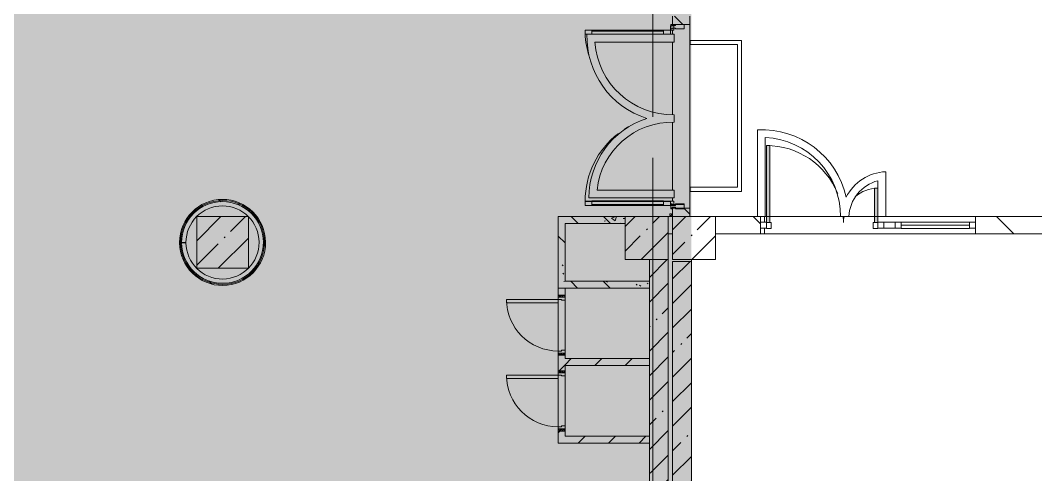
# Model space of a CAD drawing. Header units: millimetres. Extents: x -3238 to 193830, y -8553 to 29000.
# Drawn here: x 89917 to 101717, y 4902 to 10180 of the extents above; entities that cross this region are included whole.
import ezdxf

# ---------------------------------------------------------------- set-up
doc = ezdxf.new("R2010")
doc.units = ezdxf.units.MM
doc.linetypes.add('Осевая', pattern=[3175, 635, -476.25, 1587.5, -476.25])
doc.layers.add('A-DETL-GENF-5', color=7, linetype='Continuous', lineweight=9, true_color=0xc0c0c0, transparency=0.4)
for name, color, linetype, lineweight, true_color in [('A-DETL-GENF-6', 7, 'Continuous', 5, 0xe2e2e2), ('A-DETL-GENF-7', 7, 'Continuous', 5, 0xaaaaaa), ('A-DETL-GENF-8', 7, 'Continuous', 5, 0xb7b7b7), ('A-DOOR-2', 7, 'Continuous', 5, 0xaaaaaa), ('A-DOOR-3', 7, 'Continuous', 5, 0xe2e2e2), ('A-DOOR-4', 7, 'Continuous', 5, 0xb7b7b7), ('A-DOOR-FRAM-2', 7, 'Continuous', 5, 0xe2e2e2), ('A-DOOR-FRAM-3', 7, 'Continuous', 5, 0xaaaaaa), ('A-DOOR-FRAM-4', 7, 'Continuous', 5, 0xb7b7b7), ('A-FLOR-2', 7, 'Continuous', 5, 0xb7b7b7), ('A-FLOR-3', 7, 'Continuous', 5, 0xaaaaaa), ('A-GLAZ-CWMG-2', 7, 'Continuous', 5, 0x737373), ('A-WALL-4', 7, 'Continuous', 9, 0x737373), ('A-WALL-5', 7, 'Continuous', 5, 0x737373), ('I-WALL-4', 7, 'Continuous', 5, 0xe7e7e7), ('I-WALL-7', 7, 'Continuous', 5, 0x737373), ('I-WALL-8', 7, 'Continuous', 5, 0x787878), ('S-COLS-2', 7, 'Continuous', 5, 0x737373)]:
    doc.layers.add(name, color=color, linetype=linetype, lineweight=lineweight, true_color=true_color)
for name, color, linetype, lineweight in [('A-GLAZ-CURT-3', 7, 'Continuous', 5), ('A-GLAZ-CWMG-4', 7, 'Continuous', 5), ('I-WALL-6', 7, 'Continuous', 5), ('S-COLS-3', 7, 'Continuous', 5), ('Оси', 7, 'Continuous', 9), ('Оси-2', 7, 'Осевая', 9)]:
    doc.layers.add(name, color=color, linetype=linetype, lineweight=lineweight)
pattern_1 = [(45, (-38790, -7650), (-285.123, 285.123), []), (45, (-38504.88, -7650), (-285.123, 285.123), [504.031, -100.806, 16.764, -84.042])]
pattern_2 = [(45, (58957.15, 0), (-285.123, 285.123), []), (45, (59242.27, 0), (-285.123, 285.123), [504.031, -100.806, 16.764, -84.042])]
pattern_3 = [(135, (58957.15, 0), (-353.5534, -353.5534), [])]
pattern_4 = [(135, (58957.15, 0), (-377.171, -377.171), [533.4, -88.9, 17.78, -88.9]), (135, (58957.15, 376.94), (-377.171, -377.171), []), (50, (58957.15, 0), (637.6445, -55.7866), [66.675, -733.425]), (355, (58957.15, 0), (-123.349, 668.699), [53.34, -586.74]), (100.451, (59010.3, -4.65), (514.299, 612.908), [56.665, -623.315]), (46.184, (58957.15, 177.8), (948.776, -147.15), [100.012, -1100.137]), (96.636, (59036.2, 165.5), (830.91, 865.997), [84.998, -934.973]), (351.184, (58957.2, 177.8), (830.918, 865.988), [80.01, -880.11]), (21, (59046.05, 133.35), (530.6506, -357.928), [66.675, -733.425]), (326, (59046.05, 133.35), (216.308, 644.658), [53.34, -586.74]), (71.451, (59090.3, 103.5), (746.96, 286.724), [56.665, -623.315]), (37.5, (58957.15, 0), (10.8105, 295.9426), [16.764, -562.864, 16.764, -578.866, -588.962]), (37.5, (58957.15, 0), (10.8105, 295.9426), [-1175.258, 16.764, -572.198]), (7.5, (58957.15, 0), (233.8692, 350.6318), [16.764, -322.834, 16.764, -549.529, -224.472]), (7.5, (58957.15, 0), (233.8692, 350.6318), [-905.891, 16.764, -207.708]), (327.5, (58758.9, 0), (474.5678, -20.0513), [16.764, -205.486, 16.764, -676.656, -920.115]), (327.5, (58758.9, 0), (474.5678, -20.0513), [-915.67, 16.764, -903.351]), (317.5, (58670, 0), (518.452, 88.9934), [16.764, -272.161, 16.764, -443.738, -653.415]), (317.5, (58670, 0), (518.452, 88.9934), [-749.427, 16.764, -636.651])]
pattern_5 = [(45, (58957.15, 0), (-176.7767, 176.7767), [])]
pattern_6 = [(135, (1951.41, 104.685), (-14.14214, -14.14214), []), (225, (1951.41, 104.685), (14.14214, -14.14214), [])]
pattern_7 = [(45, (-171.384, 104.685), (-14.1421, 14.1421), []), (135, (-171.384, 104.685), (-14.1421, -14.1421), [])]
pattern_8 = [(45, (58957.15, 0), (-530.33, 530.33), []), (135, (58957.15, 0), (-530.33, -530.33), [])]

# ---------------------------------------------------------------- blocks, each defined once
blk = doc.blocks.new('BSC_Колонна _Прямоугольная - 500х500-23286270-2_3_1_птичка')
at = {"layer": 'S-COLS-3'}
h = blk.add_hatch(dxfattribs=at)
h.set_pattern_fill('FP_133', color=256, style=0, pattern_type=2)
h.set_pattern_definition(pattern_1)
h.paths.add_polyline_path([(-30, -250), (-30, 250), (-250, 250), (-250, -250)])
h = blk.add_hatch(dxfattribs=at)
h.set_pattern_fill('FP_133', color=256, style=0, pattern_type=2)
h.set_pattern_definition(pattern_1)
h.paths.add_polyline_path([(-30, -250), (250, -250), (250, 250), (-30, 250), (-30, -232)])
at = {"layer": 'S-COLS-2'}
for p, q in [((-30, 250), (-250, 250)), ((-250, 250), (-250, -250)), ((-250, -250), (-30, -250))]:
    blk.add_line(p, q, dxfattribs=at)
at = {"layer": 'S-COLS-3'}
for p, q in [((250, 250), (-30, 250)), ((250, -250), (250, 250)), ((-30, -250), (250, -250))]:
    blk.add_line(p, q, dxfattribs=at)
blk = doc.blocks.new('BSC_Колонна _Прямоугольная - 600х600-V155-2_3_1_птичка')
at = {"layer": 'S-COLS-3'}
h = blk.add_hatch(dxfattribs=at)
h.set_pattern_fill('FP_177', color=256, style=0, pattern_type=2)
h.set_pattern_definition([(45, (-33310, -7600), (-285.123, 285.123), []), (45, (-33024.88, -7600), (-285.123, 285.123), [504.031, -100.806, 16.764, -84.042])])
h.paths.add_polyline_path([(-300, -300), (300, -300), (300, 300), (-300, 300), (-300, -182)])
at = {"layer": 'S-COLS-2'}
for p, q in [((300, 300), (-300, 300)), ((-300, 300), (-300, -300)), ((300, -300), (300, 300)), ((-300, -300), (300, -300))]:
    blk.add_line(p, q, dxfattribs=at)
blk = doc.blocks.new('BSC_Колонна _Прямоугольная - 500х500-V199-2_3_1_птичка')
at = {"layer": 'S-COLS-3'}
h = blk.add_hatch(dxfattribs=at)
h.set_pattern_fill('FP_211', color=256, style=0, pattern_type=2)
h.set_pattern_definition([(45, (-38240, -7650), (-285.123, 285.123), []), (45, (-37954.88, -7650), (-285.123, 285.123), [504.031, -100.806, 16.764, -84.042])])
h.paths.add_polyline_path([(-250, -250), (250, -250), (250, 250), (-250, 250)])
at = {"layer": 'S-COLS-2'}
for p, q in [((250, 250), (-250, 250)), ((-250, 250), (-250, -250)), ((250, -250), (250, 250)), ((-250, -250), (250, -250))]:
    blk.add_line(p, q, dxfattribs=at)
blk = doc.blocks.new('110_Дверь_СКБ_1Ст - д-18 700x2100h_Технический шкаф ЭОМ и СС-21511926-2_3_1_птичка')
at = {"layer": 'A-DOOR-2'}
h = blk.add_hatch(dxfattribs=at)
h.set_pattern_fill('FP_65', color=256, style=0, pattern_type=2)
h.set_pattern_definition(pattern_6)
h.paths.add_polyline_path([(337.5, -40), (362.5, -40), (362.5, 40), (337.5, 40)])
at = {"layer": 'A-DOOR-3'}
h = blk.add_hatch(color=256, dxfattribs=at)
h.paths.add_polyline_path([(-312.5, -40), (-277.5, -40), (-277.5, 0), (-287.5, 0), (-287.5, 40), (-312.5, 40)])
h.paths.add_polyline_path([(302.5, 0), (302.5, -40), (337.5, -40), (337.5, 40), (312.5, 40), (312.5, 0)])
at = {"layer": 'A-DOOR-FRAM-2'}
blk.add_hatch(color=256, dxfattribs=at).paths.add_polyline_path([(272.5, 640), (272.5, 40), (312.5, 40), (312.5, 640)])
at = {"layer": 'A-DOOR-FRAM-3'}
h = blk.add_hatch(dxfattribs=at)
h.set_pattern_fill('FP_66', color=256, style=0, pattern_type=2)
h.set_pattern_definition(pattern_7)
h.paths.add_polyline_path([(-337.5, -40), (-312.5, -40), (-312.5, 40), (-337.5, 40)])
at = {"layer": 'A-DOOR-4'}
for p, q in [((312.5, 640), (272.5, 640)), ((272.5, 640), (272.5, 40)), ((312.5, 40), (312.5, 640)), ((272.5, 40), (312.5, 40))]:
    blk.add_line(p, q, dxfattribs=at)
blk.add_arc((312.5, 40), 600, 90, 180, dxfattribs=at)
at = {"layer": 'A-DOOR-FRAM-4'}
for p, q in [((-312.5, 40), (-337.5, 40)), ((-337.5, 40), (-337.5, -40)), ((-287.5, 40), (-312.5, 40)), ((-312.5, 40), (-312.5, -40)), ((-312.5, -40), (-312.5, 40)), ((-287.5, 0), (-287.5, 40)), ((-287.5, 40), (272.5, 40)), ((312.5, 40), (312.5, 0)), ((337.5, 40), (312.5, 40)), ((337.5, -40), (337.5, 40)), ((362.5, 40), (337.5, 40)), ((337.5, 40), (337.5, -40)), ((362.5, -40), (362.5, 40)), ((-337.5, -40), (-312.5, -40)), ((-312.5, -40), (-277.5, -40)), ((-277.5, 0), (-287.5, 0)), ((-277.5, -40), (-277.5, 0)), ((302.5, -40), (-277.5, -40)), ((312.5, 0), (302.5, 0)), ((302.5, 0), (302.5, -40)), ((302.5, -40), (337.5, -40)), ((337.5, -40), (362.5, -40))]:
    blk.add_line(p, q, dxfattribs=at)
blk = doc.blocks.new('110_Дверь_СКБ_1Ст - д-18 700x2100h_Технический шкаф ЭОМ и СС-V211-2_3_1_птичка')
at = {"layer": 'A-DOOR-2'}
h = blk.add_hatch(dxfattribs=at)
h.set_pattern_fill('FP_65', color=256, style=0, pattern_type=2)
h.set_pattern_definition(pattern_6)
h.paths.add_polyline_path([(337.5, 40), (337.5, -40), (362.5, -40), (362.5, 40)])
at = {"layer": 'A-DOOR-3'}
h = blk.add_hatch(color=256, dxfattribs=at)
h.paths.add_polyline_path([(-312.5, -40), (-277.5, -40), (-277.5, 0), (-287.5, 0), (-287.5, 40), (-312.5, 40)])
h.paths.add_polyline_path([(302.5, 0), (302.5, -40), (337.5, -34.6), (337.5, 40), (312.5, 40), (312.5, 0)])
at = {"layer": 'A-DOOR-FRAM-2'}
blk.add_hatch(color=256, dxfattribs=at).paths.add_polyline_path([(272.5, 640), (272.5, 40), (312.5, 40), (312.5, 640)])
at = {"layer": 'A-DOOR-FRAM-3'}
h = blk.add_hatch(dxfattribs=at)
h.set_pattern_fill('FP_66', color=256, style=0, pattern_type=2)
h.set_pattern_definition(pattern_7)
h.paths.add_polyline_path([(-337.5, -40), (-312.5, -40), (-312.5, 40), (-337.5, 40)])
at = {"layer": 'A-DOOR-4'}
for p, q in [((312.5, 640), (272.5, 640)), ((272.5, 640), (272.5, 40)), ((312.5, 40), (312.5, 640)), ((272.5, 40), (312.5, 40))]:
    blk.add_line(p, q, dxfattribs=at)
blk.add_arc((312.5, 40), 600, 90, 180, dxfattribs=at)
at = {"layer": 'A-DOOR-FRAM-4'}
for p, q in [((-312.5, 40), (-337.5, 40)), ((-337.5, 40), (-337.5, -40)), ((-287.5, 40), (-312.5, 40)), ((-312.5, 40), (-312.5, -40)), ((-312.5, -40), (-312.5, 40)), ((-287.5, 0), (-287.5, 40)), ((-287.5, 40), (272.5, 40)), ((312.5, 40), (312.5, 0)), ((337.5, 40), (312.5, 40)), ((337.5, -34.6), (337.5, 40)), ((362.5, 40), (337.5, 40)), ((337.5, 40), (337.5, -34.6)), ((362.5, -40), (362.5, 40)), ((-337.5, -40), (-312.5, -40)), ((-312.5, -40), (-277.5, -40)), ((-277.5, 0), (-287.5, 0)), ((-277.5, -40), (-277.5, 0)), ((302.5, -40), (-277.5, -40)), ((312.5, 0), (302.5, 0)), ((302.5, 0), (302.5, -40)), ((302.5, -40), (337.5, -40)), ((337.5, -40), (362.5, -40))]:
    blk.add_line(p, q, dxfattribs=at)
blk = doc.blocks.new('Прямоугольный импост - Импост структурный с накладкой - 160мм Темный-31239214-2_3_1_птичка')
at = {"layer": 'A-GLAZ-CWMG-2'}
for p, q in [((-50, 0), (-50, 17)), ((-50, 17), (0, 17)), ((-40, 0), (-50, 0)), ((-40, -40), (-40, 0)), ((0, 0), (-10, 0)), ((-10, 0), (-10, -40)), ((0, 17), (0, 0)), ((-50, -140), (-50, -40)), ((-50, -40), (-40, -40)), ((-10, -40), (0, -40)), ((0, -40), (0, -140)), ((0, -140), (-50, -140))]:
    blk.add_line(p, q, dxfattribs=at)
blk = doc.blocks.new('Дверь_Витражная_остекление_ - ДВН_ДАО_Главный вход_1800 в свету 5-32258809-2_3_1_птичка')
at = {"layer": 'A-DETL-GENF-6'}
for points in [[(-947.5, -56), (-947.5, -20), (-992.5, -20), (-992.5, -1012.5), (-947.5, -1012.5)], [(1042.5, -20), (997.5, -20), (997.5, -1012.5), (1042.5, -1012.5)]]:
    blk.add_hatch(color=256, dxfattribs=at).paths.add_polyline_path(points)
at = {"layer": 'A-DETL-GENF-8'}
for p, q in [((-947.5, -20), (-992.5, -20)), ((-992.5, -1012.5), (-992.5, -20)), ((-947.5, -20), (-992.5, -20)), ((-992.5, -20), (-992.5, -1012.5)), ((-992.5, -100), (-947.5, -100)), ((-982.5, -932.5), (-982.5, -100)), ((-947.5, -1012.5), (-947.5, -20)), ((-947.5, -1012.5), (-947.5, -20)), ((988.5, -932.5), (988.5, -100)), ((997.5, -1012.5), (997.5, -20)), ((997.5, -20), (997.5, -1012.5)), ((1042.5, -100), (997.5, -100)), ((1032.5, -932.5), (1032.5, -100)), ((1042.5, -1012.5), (1042.5, -20)), ((1042.5, -1012.5), (1042.5, -20)), ((-992.5, -932.5), (-947.5, -932.5)), ((1042.5, -932.5), (997.5, -932.5)), ((-992.5, -1012.5), (-947.5, -1012.5)), ((-992.5, -1012.5), (-947.5, -1012.5)), ((1042.5, -1012.5), (997.5, -1012.5)), ((997.5, -1012.5), (1042.5, -1012.5))]:
    blk.add_line(p, q, dxfattribs=at)
at = {"layer": 'A-DOOR-4'}
for p, q in [((-1042.5, 20), (-992.5, 20)), ((-1042.5, -20), (-1042.5, 20)), ((-992.5, 20), (-992.5, -20)), ((992.5, 20), (1042.5, 20)), ((992.5, -20), (992.5, 20)), ((1042.5, 20), (1042.5, -20)), ((-992.5, -20), (-1042.5, -20)), ((-992.5, -1012.5), (-992.5, -20)), ((992.5, -1012.5), (992.5, -20)), ((1042.5, -20), (992.5, -20))]:
    blk.add_line(p, q, dxfattribs=at)
for centre, start, end in [((992.5, -20), 209.21115, 212.8228), ((992.5, -20), 217.57984, 270), ((-992.5, -20), 270, 286.54233)]:
    blk.add_arc(centre, 992.5, start, end, dxfattribs=at)
blk = doc.blocks.new('Прямоугольный импост - Импост структурный с накладкой - 160мм Темный-31915521-2_3_1_птичка')
at = {"layer": 'A-GLAZ-CWMG-2'}
for p, q in [((-25, 0), (-25, 17)), ((-25, 17), (25, 17)), ((-15, 0), (-25, 0)), ((-15, -40), (-15, 0)), ((25, 0), (15, 0)), ((15, 0), (15, -40)), ((25, 17), (25, 0)), ((-25, -140), (-25, -40)), ((-25, -40), (-15, -40)), ((15, -40), (25, -40)), ((25, -40), (25, -140)), ((25, -140), (-25, -140))]:
    blk.add_line(p, q, dxfattribs=at)
blk = doc.blocks.new('Прямоугольный импост - Импост структурный с накладкой - 160мм Темный-31239248-2_3_1_птичка')
at = {"layer": 'A-GLAZ-CWMG-2'}
for p, q in [((0, 17), (-50, 17)), ((-50, 17), (-50, 0)), ((-50, 0), (-40, 0)), ((-40, 0), (-40, -40)), ((-10, -40), (-10, 0)), ((-10, 0), (0, 0)), ((0, 0), (0, 17)), ((-40, -40), (-50, -40)), ((-50, -40), (-50, -140)), ((0, -40), (-10, -40)), ((0, -140), (0, -40)), ((-50, -140), (0, -140))]:
    blk.add_line(p, q, dxfattribs=at)
blk = doc.blocks.new('Прямоугольный импост - 50 x 70 мм-V272-2_3_1_птичка')
at = {"layer": 'A-GLAZ-CWMG-4'}
for p, q in [((-70, 35), (0, 35)), ((-70, -35), (-70, 35)), ((0, 35), (0, -35)), ((0, -35), (-70, -35))]:
    blk.add_line(p, q, dxfattribs=at)
blk = doc.blocks.new('Дверь_Витражная_остекление_ - ДВН_ДАО_Главный вход_1200 в свету-V273-2_3_1_птичка')
at = {"layer": 'A-DOOR-3'}
for points in [[(-647.5, 30), (-607.5, 35), (-607.5, 925), (-647.5, 925), (-647.5, 35)], [(607.5, 30), (647.5, 35), (647.5, 430), (607.5, 430), (607.5, 35)]]:
    blk.add_hatch(color=256, dxfattribs=at).paths.add_polyline_path(points)
at = {"layer": 'A-DETL-GENF-7'}
for p, q in [((-607.5, 925), (-647.5, 925)), ((-647.5, 925), (-647.5, 35)), ((-607.5, 30), (-607.5, 925)), ((647.5, 430), (607.5, 430)), ((607.5, 430), (607.5, 30)), ((647.5, 35), (647.5, 430)), ((-647.5, 30), (-607.5, 30)), ((-592.5, 30), (-647.5, 30)), ((-592.5, -40), (-592.5, 30)), ((592.5, -40), (592.5, 30)), ((592.5, 30), (647.5, 30)), ((607.5, 30), (647.5, 30)), ((-647.5, -40), (-592.5, -40)), ((647.5, -40), (592.5, -40))]:
    blk.add_line(p, q, dxfattribs=at)
at = {"layer": 'A-DOOR-2'}
for p, q in [((-647.5, 925), (-647.5, 35)), ((647.5, 430), (647.5, 35))]:
    blk.add_line(p, q, dxfattribs=at)
for centre, radius, start, end in [((-647.5, 30), 895, 22.29231, 90), ((647.5, 30), 400, 90, 131.44756), ((-647.5, 30), 895, 360, 4.55581), ((647.5, 30), 400, 169.71082, 180)]:
    blk.add_arc(centre, radius, start, end, dxfattribs=at)
blk = doc.blocks.new('Системная панель - Стемалит - 40мм-V274-2_3_1_птичка')
at = {"layer": 'A-GLAZ-CURT-3'}
for p, q in [((65, 35), (-65, 35)), ((-65, 35), (-65, -35)), ((65, -35), (65, 35)), ((-65, -35), (65, -35))]:
    blk.add_line(p, q, dxfattribs=at)
blk = doc.blocks.new('Прямоугольный импост - 50 x 70 мм-V275-2_3_1_птичка')
at = {"layer": 'A-GLAZ-CWMG-4'}
for p, q in [((-35, 35), (35, 35)), ((-35, -35), (-35, 35)), ((35, 35), (35, -35)), ((35, -35), (-35, -35))]:
    blk.add_line(p, q, dxfattribs=at)
blk = doc.blocks.new('Прямоугольный импост - 50 x 70 мм-V276-2_3_1_птичка')
at = {"layer": 'A-GLAZ-CWMG-4'}
for p, q in [((0, 35), (-70, 35)), ((-70, 35), (-70, -35)), ((0, -35), (0, 35)), ((-70, -35), (0, -35))]:
    blk.add_line(p, q, dxfattribs=at)
blk = doc.blocks.new('Системная панель - Стекло - 40мм-V277-2_3_1_птичка')
at = {"layer": 'A-GLAZ-CURT-3'}
for p, q in [((397.5, 0), (-397.5, 0)), ((-397.5, 0), (-397.5, -40)), ((397.5, -40), (397.5, 0)), ((-397.5, -40), (397.5, -40))]:
    blk.add_line(p, q, dxfattribs=at)
blk = doc.blocks.new('Прямоугольный импост - 50 x 70 мм-V278-2_3_1_птичка')
at = {"layer": 'A-GLAZ-CWMG-4'}
for p, q in [((-35, 35), (35, 35)), ((-35, -35), (-35, 35)), ((35, 35), (35, -35)), ((35, -35), (-35, -35))]:
    blk.add_line(p, q, dxfattribs=at)
blk = doc.blocks.new('Прямоугольный импост - 50 x 70 мм-V279-2_3_1_птичка')
at = {"layer": 'A-GLAZ-CWMG-4'}
blk.add_line((41991, 7835), (41196, 7835), dxfattribs=at)

msp = doc.modelspace()

# ---------------------------------------------------------------- hatches: boundary and pattern name
at = {"layer": 'A-DETL-GENF-5'}
msp.add_hatch(color=256, dxfattribs=at).paths.add_polyline_path([(94364, -280), (97717.2, -280), (97717.2, 23777.7), (92817.2, 23777.7), (92817.2, 27350), (62809.2, 27350), (62809.2, 15358), (58689.2, 15358), (58689.2, -280), (92282, -280)])
at = {"layer": 'I-WALL-4'}
msp.add_hatch(color=256, dxfattribs=at).paths.add_polyline_path([(92289.3, 7125.5), (92365, 7135.2), (92438.2, 7156.9), (92507, 7190), (92569.6, 7233.7), (92624.4, 7286.9), (92669.9, 7348.2), (92705.8, 7418.3), (92728.9, 7488.5), (92740.8, 7563.9), (92740.4, 7640.2), (92727.9, 7715.5), (92703.4, 7787.8), (92667.7, 7855.3), (92621.7, 7916.2), (92566.4, 7968.9), (92503.5, 8012), (92434.4, 8044.6), (92361, 8065.6), (92282, 8074.5), (92209, 8071.4), (92134.2, 8056), (92062.9, 8028.8), (91996.8, 7990.6), (91937.7, 7942.2), (91887.2, 7885), (91846.4, 7820.5), (91816.5, 7750.2), (91798.3, 7676.1), (91792.2, 7600), (91842.2, 7600), (91848.2, 7671.7), (91866.4, 7741.4), (91896, 7807), (91936.2, 7866.7), (91986, 7918.7), (92043.8, 7961.6), (92108, 7994.1), (92176.8, 8015.3), (92282, 8023.2), (92320.2, 8021.7), (92390.6, 8006.7), (92457.4, 7980), (92518.8, 7942.5), (92573, 7895.1), (92618.4, 7839.2), (92653.8, 7776.5), (92678, 7708.7), (92690.5, 7637.8), (92690.8, 7565.8), (92678.9, 7494.8), (92650.6, 7418.3), (92620.5, 7363.8), (92567, 7300), (92521.8, 7259.7), (92460.7, 7221.6), (92394, 7194.4), (92323.8, 7178.8), (92251.9, 7175.3), (92180.4, 7183.9), (92111.4, 7204.6), (92046.9, 7236.5), (91967.2, 7301.1), (91938.5, 7330.5), (91884.6, 7418.3), (91867.6, 7455.2), (91848.9, 7524.7), (91842.2, 7596.4), (91792.2, 7595.9), (91799, 7519.9), (91829.9, 7418.3), (91848.3, 7375.9), (91889.6, 7311.7), (91940.7, 7255), (92000.2, 7207.1), (92066.5, 7169.4), (92138.1, 7142.9), (92213, 7128.1), (92282, 7125.8)])
at = {"layer": 'I-WALL-6'}
h = msp.add_hatch(dxfattribs=at)
h.set_pattern_fill('FP_162', color=256, style=0, pattern_type=2)
h.set_pattern_definition(pattern_3)
h.paths.add_polyline_path([(97497.2, 7900), (97697.2, 7900), (97697.2, 8000), (97497.2, 8000)])
h.paths.add_polyline_path([(97697.2, 10130), (97697.2, 10230), (97497.2, 10230), (97497.2, 10130)])
h = msp.add_hatch(dxfattribs=at)
h.set_pattern_fill('FP_255', color=256, style=0, pattern_type=2)
h.set_pattern_definition(pattern_8)
h.paths.add_polyline_path([(92270.4, 7100), (92348.4, 7106.7), (92424.5, 7125.4), (92496.7, 7155.8), (92563.3, 7197.1), (92622.6, 7248.3), (92673.2, 7308.2), (92713.8, 7375.2), (92743.4, 7447.7), (92761.3, 7524), (92767.1, 7602.1), (92760.7, 7680.2), (92742.1, 7756.3), (92711.8, 7828.6), (92670.6, 7895.3), (92619.6, 7954.7), (92552.2, 8010), (92492.9, 8046.1), (92420.4, 8075.9), (92344.2, 8094), (92266.1, 8100), (92188, 8093.7), (92111.8, 8075.3), (92039.5, 8045.2), (91972.7, 8004.1), (91913.2, 7953.2), (91862.4, 7893.5), (91821.5, 7826.7), (91791.6, 7754.3), (91773.3, 7678.1), (91767.2, 7600), (91779.7, 7600), (91785.9, 7678.1), (91804.7, 7754.2), (91835.3, 7826.3), (91877.2, 7892.5), (91929.1, 7951.2), (92005.6, 8010), (92057.5, 8040.1), (92130.7, 8068), (92207.4, 8083.8), (92285.7, 8087.1), (92363.5, 8077.9), (92438.8, 8056.3), (92528.4, 8010), (92574.3, 7978.6), (92631, 7924.5), (92678.3, 7862), (92714.9, 7792.8), (92740, 7718.5), (92752.9, 7641.3), (92753.2, 7562.9), (92741, 7485.5), (92716.6, 7411.1), (92680.5, 7341.5), (92633.8, 7278.7), (92577.5, 7224.1), (92513.3, 7179.2), (92442.7, 7145.2), (92367.6, 7123), (92282, 7113.3), (92211.6, 7115.7), (92134.7, 7130.8), (92061.3, 7158.1), (91993.1, 7196.8), (91932.1, 7245.9), (91879.7, 7304.1), (91837.3, 7370), (91806, 7441.9), (91786.6, 7517.8), (91779.7, 7595.8), (91767.2, 7595.7), (91774, 7517.7), (91802.8, 7418.3), (91823.5, 7369.5), (91864.9, 7303), (91916.3, 7243.8), (91976.2, 7193.4), (92043.3, 7152.9), (92115.9, 7123.4), (92192.2, 7105.6)])
h = msp.add_hatch(dxfattribs=at)
h.set_pattern_fill('FP_255', color=256, style=0, pattern_type=2)
h.set_pattern_definition(pattern_8)
h.paths.add_polyline_path([(92289.9, 7113), (92367.6, 7123), (92442.7, 7145.2), (92513.3, 7179.2), (92577.5, 7224.1), (92633.8, 7278.7), (92680.5, 7341.5), (92718.9, 7418.3), (92741, 7485.5), (92753.2, 7562.9), (92752.9, 7641.3), (92740, 7718.5), (92714.9, 7792.8), (92678.3, 7862), (92631, 7924.5), (92574.3, 7978.6), (92509.7, 8022.9), (92438.8, 8056.3), (92363.5, 8077.9), (92282, 8087), (92207.4, 8083.8), (92130.7, 8068), (92057.5, 8040.1), (91989.7, 8000.8), (91929.1, 7951.2), (91877.2, 7892.5), (91835.3, 7826.3), (91804.7, 7754.2), (91785.9, 7678.1), (91779.7, 7600), (91792.2, 7600), (91798.3, 7676.1), (91816.5, 7750.2), (91846.4, 7820.5), (91887.2, 7885), (91937.7, 7942.2), (91996.8, 7990.6), (92062.9, 8028.8), (92134.2, 8056), (92209, 8071.4), (92285.2, 8074.7), (92361, 8065.6), (92434.4, 8044.6), (92506.4, 8010), (92566.4, 7968.9), (92621.7, 7916.2), (92667.7, 7855.3), (92703.4, 7787.8), (92727.9, 7715.5), (92740.4, 7640.2), (92740.8, 7563.9), (92728.9, 7488.5), (92705, 7415.9), (92669.9, 7348.2), (92624.4, 7286.9), (92569.6, 7233.7), (92507, 7190), (92438.2, 7156.9), (92365, 7135.2), (92282, 7125.8), (92213, 7128.1), (92138.1, 7142.9), (92066.5, 7169.4), (92000.2, 7207.1), (91940.7, 7255), (91889.6, 7311.7), (91848.3, 7375.9), (91817.8, 7445.9), (91799, 7519.9), (91792.2, 7595.9), (91779.7, 7595.8), (91786.6, 7517.8), (91816.3, 7418.3), (91837.3, 7370), (91879.7, 7304.1), (91932.1, 7245.9), (91993.1, 7196.8), (92061.3, 7158.1), (92134.7, 7130.8), (92211.6, 7115.7), (92282, 7113.3)])
h = msp.add_hatch(dxfattribs=at)
h.set_pattern_fill('FP_162', color=256, style=0, pattern_type=2)
h.set_pattern_definition(pattern_3)
h.paths.add_polyline_path([(97497.2, 7700), (97497.2, 7900), (97447.2, 7900), (97447.2, 7700), (97486.9, 7700)])
h = msp.add_hatch(dxfattribs=at)
h.set_pattern_fill('FP_162', color=256, style=0, pattern_type=2)
h.set_pattern_definition(pattern_3)
h.paths.add_polyline_path([(101867.2, 7700), (101867.2, 7900), (101018.2, 7900), (101018.2, 7700)])
h.paths.add_polyline_path([(98007.4, 7700), (98518.2, 7700), (98518.2, 7900), (97997.2, 7900), (97997.2, 7700)])
h = msp.add_hatch(dxfattribs=at)
h.set_pattern_fill('FP_159', color=256, style=0, pattern_type=2)
h.set_pattern_definition(pattern_2)
h.paths.add_polyline_path([(97227.2, 400), (97447.2, 400), (97447.2, 7400), (97227.2, 7400), (97227.2, 909.3)])
h = msp.add_hatch(dxfattribs=at)
h.set_pattern_fill('FP_159', color=256, style=0, pattern_type=2)
h.set_pattern_definition(pattern_2)
h.paths.add_polyline_path([(97497.2, 410), (97717.2, 410), (97717.2, 7380), (97497.2, 7380), (97497.2, 800.1)])
h = msp.add_hatch(dxfattribs=at)
h.set_pattern_fill('FP_163', color=256, style=0, pattern_type=2)
h.set_pattern_definition(pattern_5)
h.paths.add_polyline_path([(96167.2, 5270), (96247.2, 5270), (96247.2, 5409), (96167.2, 5409)])
h.paths.add_polyline_path([(96247.2, 6109), (96247.2, 6289), (96167.2, 6289), (96167.2, 6109)])
h.paths.add_polyline_path([(96167.2, 6989), (96247.2, 6989), (96247.2, 7070), (96167.2, 7070)])
h = msp.add_hatch(dxfattribs=at)
h.set_pattern_fill('FP_163', color=256, style=0, pattern_type=2)
h.set_pattern_definition(pattern_5)
h.paths.add_polyline_path([(97227.2, 6170), (97227.2, 6250), (96247.2, 6250), (96247.2, 6170), (96445.9, 6170)])
h = msp.add_hatch(dxfattribs=at)
h.set_pattern_fill('FP_163', color=256, style=0, pattern_type=2)
h.set_pattern_definition(pattern_5)
h.paths.add_polyline_path([(96586.7, 5270), (97227.2, 5270), (97227.2, 5350), (96247.2, 5350), (96247.2, 5270)])
at = {"layer": 'I-WALL-8'}
h = msp.add_hatch(dxfattribs=at)
h.set_pattern_fill('FP_170', color=256, style=0, pattern_type=2)
h.set_pattern_definition(pattern_4)
h.paths.add_polyline_path([(96167.2, 7150), (96247.2, 7150), (96247.2, 7900), (96167.2, 7900), (96167.2, 7330.1)])
h = msp.add_hatch(dxfattribs=at)
h.set_pattern_fill('FP_170', color=256, style=0, pattern_type=2)
h.set_pattern_definition(pattern_4)
h.paths.add_polyline_path([(96445.9, 7820), (96947.2, 7820), (96947.2, 7900), (96247.2, 7900), (96247.2, 7820)])
h = msp.add_hatch(dxfattribs=at)
h.set_pattern_fill('FP_170', color=256, style=0, pattern_type=2)
h.set_pattern_definition(pattern_4)
h.paths.add_polyline_path([(96247.2, 7070), (97227.2, 7070), (97227.2, 7150), (96167.2, 7150), (96167.2, 7070), (96220.1, 7070)])

# ---------------------------------------------------------------- linework, layer by layer
at = {"layer": 'A-FLOR-2'}
for p, q in [((97497.2, 10120), (97497.2, 10130)), ((97497.2, 10130), (97497.2, 10120)), ((97497.2, 10065), (97497.2, 10018)), ((97515.5, 10018), (96501.8, 10018)), ((96593.8, 9928), (97515.5, 9928)), ((97497.2, 9928), (97497.2, 9083.9)), ((97515.5, 9928), (97515.5, 10018)), ((97699.9, 9947.2), (97699.9, 9897.2)), ((97497.2, 8996.1), (97497.2, 8208)), ((97515.5, 8996.7), (97515.5, 9083.1)), ((97514.2, 8208), (96619.8, 8208)), ((97514.2, 8118), (97514.2, 8208)), ((97699.9, 8241.3), (97699.9, 8191.3)), ((96525.2, 8118), (97514.2, 8118)), ((97497.2, 8118), (97497.2, 8080)), ((97717.2, 7400), (97717.2, 7380))]:
    msp.add_line(p, q, dxfattribs=at)
for centre, radius, start, end in [((97501.5, 9993), 1000, 178.56746, 252.28756), ((97501.5, 9993), 910, 184.09604, 270.88287), ((97494.2, 8118), 969, 107.84035, 180), ((97494.2, 8118), 879, 88.60541, 174.12324)]:
    msp.add_arc(centre, radius, start, end, dxfattribs=at)
at = {"layer": 'A-FLOR-3'}
for p, q in [((98299.9, 9947.2), (97699.9, 9947.2)), ((98299.9, 8191.3), (98299.9, 9947.2)), ((97699.9, 9897.2), (98249.9, 9897.2)), ((98249.9, 9897.2), (98249.9, 8241.3)), ((98485.2, 8907.6), (98485.2, 7900)), ((98575.2, 7900), (98575.2, 8818.2)), ((99974.2, 7903), (99974.2, 8421.4)), ((99884.2, 8317.2), (99884.2, 7903)), ((98249.9, 8241.3), (97699.9, 8241.3)), ((97699.9, 8191.3), (98299.9, 8191.3)), ((101018.2, 7900), (98518.2, 7900)), ((98567.2, 7900), (98567.2, 7835)), ((98575.2, 7900), (99447.7, 7900)), ((99545.7, 7900), (101018.2, 7900)), ((99884.2, 7903), (99974.2, 7903)), ((98567.2, 7765), (98567.2, 7700))]:
    msp.add_line(p, q, dxfattribs=at)
for centre, radius, start, end in [((98537.8, 7909), 1000, 12.44956, 93.01125), ((98537.8, 7909), 910, 359.43333, 87.64026), ((99999.2, 7878), 544, 92.63401, 153.04618), ((99999.2, 7878), 454, 104.67311, 177.22246)]:
    msp.add_arc(centre, radius, start, end, dxfattribs=at)
at = {"layer": 'A-WALL-4'}
for p, q in [((97227.2, 7070), (97227.2, 7150)), ((96247.2, 7070), (96167.2, 7070)), ((97227.2, 6170), (97227.2, 6250)), ((97227.2, 5270), (97227.2, 5350))]:
    msp.add_line(p, q, dxfattribs=at)
for radius in [487.5, 475]:
    msp.add_arc((92267.2, 7600), radius, 180.49142, 180, dxfattribs=at)
at = {"layer": 'A-WALL-5'}
for p, q in [((97486.7, 7931), (97466.7, 7931)), ((97466.7, 7931), (97466.7, 7911)), ((97466.7, 7911), (97486.7, 7911)), ((97486.7, 7911), (97486.7, 7931))]:
    msp.add_line(p, q, dxfattribs=at)
at = {"layer": 'I-WALL-6'}
for p, q in [((98518.2, 7900), (97997.2, 7900)), ((98518.2, 7700), (98518.2, 7900)), ((101018.2, 7900), (101018.2, 7700)), ((101018.2, 7900), (101867.2, 7900)), ((101867.2, 7700), (97997.2, 7700))]:
    msp.add_line(p, q, dxfattribs=at)
at = {"layer": 'I-WALL-7'}
for p, q in [((97497.2, 10230), (97497.2, 10130)), ((97697.2, 10230), (97697.2, 7900)), ((97497.2, 10130), (97697.2, 10130)), ((97497.2, 10018), (97497.2, 10065)), ((97497.2, 9083.9), (97497.2, 9928)), ((97497.2, 8208), (97497.2, 8996.1)), ((97497.2, 8080), (97497.2, 8118)), ((97697.2, 8000), (97497.2, 8000)), ((97497.2, 8000), (97497.2, 7900)), ((96947.2, 7900), (96167.2, 7900)), ((96167.2, 7900), (96167.2, 6989)), ((96247.2, 7820), (96947.2, 7820)), ((96247.2, 7150), (96247.2, 7820)), ((97497.2, 7900), (97447.2, 7900)), ((97447.2, 7700), (97497.2, 7700)), ((91767.2, 7600), (91842.2, 7600)), ((91842.2, 7596.4), (91767.2, 7595.7)), ((97227.2, 7400), (97227.2, 7150)), ((97447.2, 400), (97447.2, 7400)), ((97717.2, 7380), (97497.2, 7380)), ((97497.2, 7380), (97497.2, 410)), ((97717.2, 800), (97717.2, 7380)), ((97227.2, 7150), (96247.2, 7150)), ((96247.2, 7070), (97227.2, 7070)), ((96247.2, 6989), (96247.2, 7070)), ((97227.2, 7070), (97227.2, 6250)), ((96167.2, 6289), (96167.2, 6109)), ((96247.2, 6250), (96247.2, 6289)), ((97227.2, 6250), (96247.2, 6250)), ((96247.2, 6109), (96247.2, 6170)), ((96247.2, 6170), (97227.2, 6170)), ((97227.2, 6170), (97227.2, 5350)), ((96167.2, 5409), (96167.2, 5270)), ((96247.2, 5350), (96247.2, 5409)), ((97227.2, 5350), (96247.2, 5350)), ((96167.2, 5270), (97227.2, 5270)), ((97227.2, 5270), (97227.2, 400))]:
    msp.add_line(p, q, dxfattribs=at)
for radius in [500, 425]:
    msp.add_arc((92267.2, 7600), radius, 180.49142, 180, dxfattribs=at)
at = {"layer": 'Оси'}
msp.add_line((97267.2, -4552.8), (97267.2, 7947.2), dxfattribs=at)
at = {"layer": 'Оси-2'}
msp.add_line((97267.2, 7947.2), (97267.2, 11277.7), dxfattribs=at)

# ---------------------------------------------------------------- block references
at = {"layer": 'A-DOOR-2'}
msp.add_blockref('Дверь_Витражная_остекление_ - ДВН_ДАО_Главный вход_1200 в свету-V273-2_3_1_птичка', (99235.7, 7800), dxfattribs=at)
at = {"layer": 'A-DOOR-4'}
for name, p, rotation in [('Дверь_Витражная_остекление_ - ДВН_ДАО_Главный вход_1800 в свету 5-32258809-2_3_1_птичка', (97493.2, 9072.5), 269.9999999999999), ('110_Дверь_СКБ_1Ст - д-18 700x2100h_Технический шкаф ЭОМ и СС-V211-2_3_1_птичка', (96207.2, 6626.5), 89.99999999999991), ('110_Дверь_СКБ_1Ст - д-18 700x2100h_Технический шкаф ЭОМ и СС-21511926-2_3_1_птичка', (96207.2, 5746.5), 89.99999999999991)]:
    msp.add_blockref(name, p, dxfattribs=dict(at, rotation=rotation))
at = {"layer": 'A-GLAZ-CURT-3'}
for name, p in [('Системная панель - Стемалит - 40мм-V274-2_3_1_птичка', (100018.2, 7800)), ('Системная панель - Стекло - 40мм-V277-2_3_1_птичка', (100550.7, 7800))]:
    msp.add_blockref(name, p, dxfattribs=at)
at = {"layer": 'A-GLAZ-CWMG-2', "rotation": 89.99999999999993}
msp.add_blockref('Прямоугольный импост - Импост структурный с накладкой - 160мм Темный-31239248-2_3_1_птичка', (97493.2, 10130), dxfattribs=at)
at = {"layer": 'A-GLAZ-CWMG-2', "extrusion": (0, 0, -1), "rotation": 270.0000000000001}
for name, p in [('Прямоугольный импост - Импост структурный с накладкой - 160мм Темный-31239214-2_3_1_птичка', (-97493.2, 8000)), ('Прямоугольный импост - Импост структурный с накладкой - 160мм Темный-31915521-2_3_1_птичка', (-97493.2, 8015))]:
    msp.add_blockref(name, p, dxfattribs=at)
at = {"layer": 'A-GLAZ-CWMG-4', "rotation": 180}
msp.add_blockref('Прямоугольный импост - 50 x 70 мм-V276-2_3_1_птичка', (98518.2, 7800), dxfattribs=at)
at = {"layer": 'A-GLAZ-CWMG-4', "extrusion": (0, 0, -1), "rotation": 180}
for name, p in [('Прямоугольный импост - 50 x 70 мм-V275-2_3_1_птичка', (-99918.2, 7800)), ('Прямоугольный импост - 50 x 70 мм-V278-2_3_1_птичка', (-100118.2, 7800)), ('Прямоугольный импост - 50 x 70 мм-V272-2_3_1_птичка', (-101018.2, 7800))]:
    msp.add_blockref(name, p, dxfattribs=at)
at = {"layer": 'A-GLAZ-CWMG-4'}
msp.add_blockref('Прямоугольный импост - 50 x 70 мм-V279-2_3_1_птичка', (58957.2, 0), dxfattribs=at)
at = {"layer": 'S-COLS-2'}
for name, p in [('BSC_Колонна _Прямоугольная - 600х600-V155-2_3_1_птичка', (92267.2, 7600)), ('BSC_Колонна _Прямоугольная - 500х500-V199-2_3_1_птичка', (97197.2, 7650))]:
    msp.add_blockref(name, p, dxfattribs=at)
at = {"layer": 'S-COLS-3'}
msp.add_blockref('BSC_Колонна _Прямоугольная - 500х500-23286270-2_3_1_птичка', (97747.2, 7650), dxfattribs=at)

doc.saveas('drawing.dxf')
